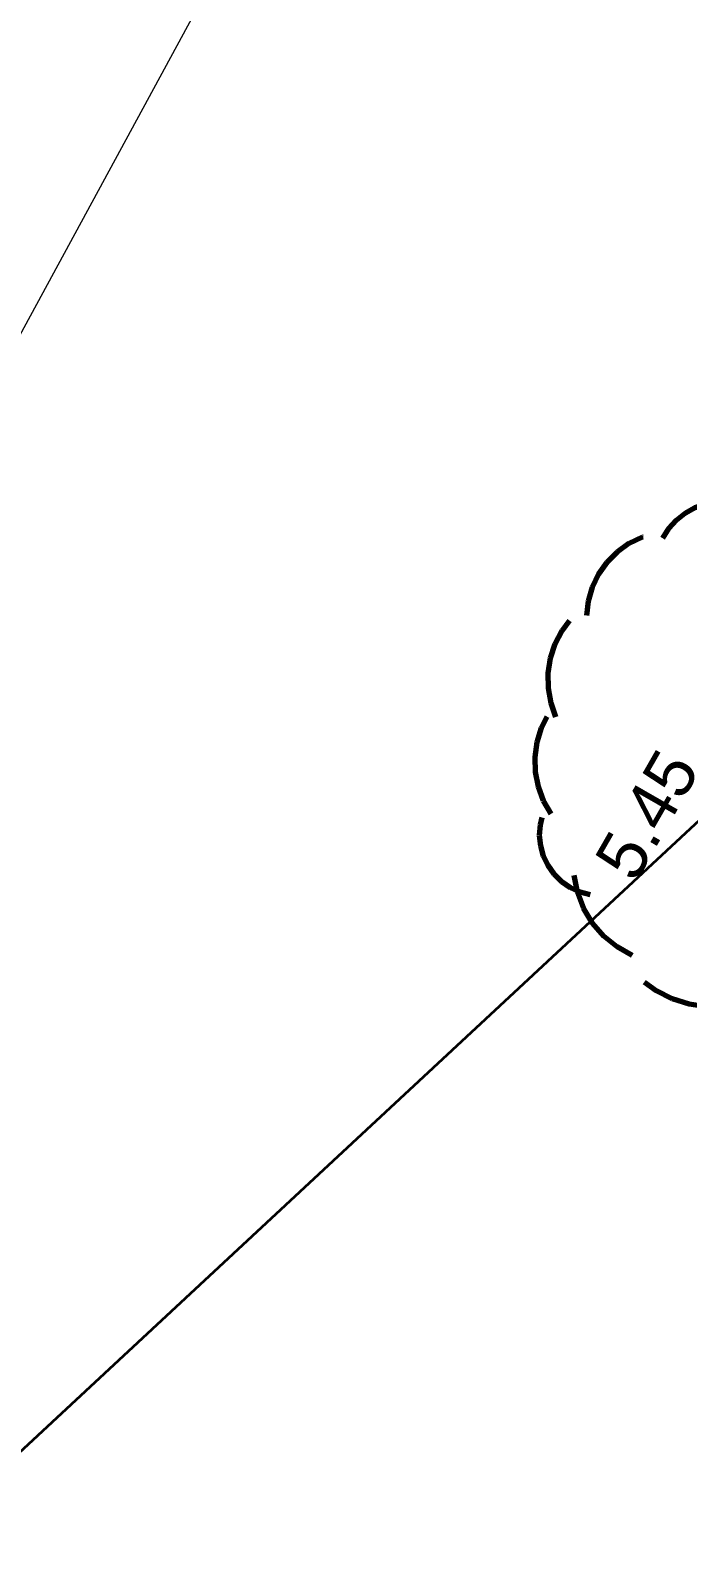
# Model space of a CAD drawing. Header units: millimetres. Extents: x -99530 to 1067232, y -97212 to 137997.
# Drawn here: x 972778 to 976835, y 3799 to 13165 of the extents above; entities that cross this region are included whole.
import ezdxf

# ---------------------------------------------------------------- set-up
doc = ezdxf.new("R2010")
doc.units = ezdxf.units.MM
doc.header["$MEASUREMENT"] = 0
doc.linetypes.add('Long Dashed', pattern=[1058.333302, 634.99999, -423.333311])
for name, color, linetype, lineweight in [('Demolished_G-10-P_Topo_Building_Pen_No__177', 1, 'Continuous', 70), ('Demolished_G-10-P_Topo_Fence_Pen_No__177', 1, 'Continuous', 70), ('G-10-P_Topo_Tree_Planting_Pen_No__192', 7, 'Continuous', 13)]:
    doc.layers.add(name, color=color, linetype=linetype, lineweight=lineweight)
doc.layers.add('New_A-20-M_Hard_Landscape', color=7, linetype='Continuous')
doc.layers.add('New_A-20-M_Hard_Landscape_Pen_No__53', color=7, linetype='Continuous', lineweight=35, true_color=0x444444)
doc.styles.add('GENERATED_STYLE_3', font='')
doc.styles.get('GENERATED_STYLE_3').set_extended_font_data('Arial')
doc.linetypes.add('CANOPYR', pattern='A,0,[3,EC-MA-00-GF-DR-A-00361 Phase 2 Hub Ground Floor GA-S2-P191.Shx,S=0.001587,R=0,X=0,Y=0],-130.2,0', length=130.2)

# ---------------------------------------------------------------- blocks, each defined once
blk = doc.blocks.new('Mesh_19_3', base_point=(925365.6, -58963.6))
at = {"layer": 'New_A-20-M_Hard_Landscape_Pen_No__53', "linetype": 'Continuous', "flags": 128}
blk.add_lwpolyline([(925365.6, -58963.6), (931672.4, -58639.2, -0.034108), (931880.2, -52905.3, -0.178607), (941867.4, -32917.1), (950868.3, -24531.6), (955625.1, -26583.1), (959411.2, -17988.7), (958700.6, -17225), (965705, -10707), (965950.7, -10971), (977340.2, -373.3), (976840.4, -155.4), (994059.8, 15868.6), (987925.7, 18539.3), (937679.3, -28204.1, 0.179729), (925615.7, -52208.8, 0.048754)], format="xyb", close=True, dxfattribs=at)

msp = doc.modelspace()

# ---------------------------------------------------------------- linework, layer by layer
at = {"layer": 'Demolished_G-10-P_Topo_Building_Pen_No__177', "linetype": 'Long Dashed', "flags": 128}
for points in [[(976681.4, 10029.7), (976718.5, 10089), (976765, 10141.2), (976819.6, 10184.8), (976880.8, 10218.6), (976946.8, 10241.6), (977015.8, 10253.2), (977085.7, 10253.1), (977154.6, 10241.2)], [(976211.6, 9552.9), (976221.7, 9642.1), (976246.7, 9728.5), (976285.7, 9809.4), (976337.7, 9882.8), (976401.2, 9946.3), (976474.4, 9998.4), (976555.3, 10037.6), (976641.6, 10062.6), (976730.9, 10072.9)], [(976021.7, 8924.2), (975991.4, 9012.2), (975975.5, 9103.9), (975974.6, 9197), (975988.7, 9288.9), (976017.4, 9377.5), (976059.9, 9460.2), (976115.2, 9535.1), (976181.7, 9600.1), (976257.9, 9653.6)], [(975991.7, 8327.7), (975945.8, 8408.2), (975913.5, 8495), (975895.8, 8585.9), (975893.1, 8678.5), (975905.5, 8770.3), (975932.7, 8858.9), (975973.9, 8941.8), (976028, 9017)], [(976233.6, 7827.4), (976170.6, 7844.6), (976111.5, 7872.2), (976058, 7909.6), (976011.7, 7955.5), (975973.8, 8008.7), (975945.6, 8067.5), (975927.9, 8130.3), (975921.1, 8195.2), (975925.5, 8260.3), (975941, 8323.7), (975967, 8383.6), (976002.9, 8438.1)], [(976491.3, 7454.9), (976398.8, 7507), (976316.6, 7574.2), (976247.2, 7654.5), (976192.7, 7745.6), (976154.7, 7844.7), (976134.3, 7948.8)], [(977166.3, 7158), (977059.4, 7138.7), (976950.8, 7136.9), (976843.3, 7152.7), (976739.8, 7185.7), (976643, 7235), (976555.4, 7299.3), (976479.4, 7376.9), (976417, 7465.8), (976369.7, 7563.6)]]:
    msp.add_lwpolyline(points, dxfattribs=at)
at = {"layer": 'G-10-P_Topo_Tree_Planting_Pen_No__192', "linetype": 'CANOPYR', "flags": 128}
msp.add_lwpolyline([(974944.1, 15741.9), (974339.1, 14280.6), (970938, 8013.9), (967646.5, 2441.5), (962100.2, -3392.1), (958050.4, -7922.9), (952180.1, -11374.3), (946508, -8710.2), (939935.7, -3949.2)], dxfattribs=at)

# ---------------------------------------------------------------- block references
at = {"layer": 'New_A-20-M_Hard_Landscape', "color": 49, "lineweight": 35, "true_color": 0x444444}
msp.add_blockref('Mesh_19_3', (925365.6, -58963.6), dxfattribs=at)

# ---------------------------------------------------------------- texts
at = {"layer": 'Demolished_G-10-P_Topo_Fence_Pen_No__177', "linetype": 'Continuous', "insert": (976249.5, 8044.9), "char_height": 300, "attachment_point": 1, "rotation": 60.15518, "style": 'GENERATED_STYLE_3'}
msp.add_mtext('\\A1;{\\fArial|b0|i0|c0|p34;5.45}', dxfattribs=at)

doc.saveas('drawing.dxf')
